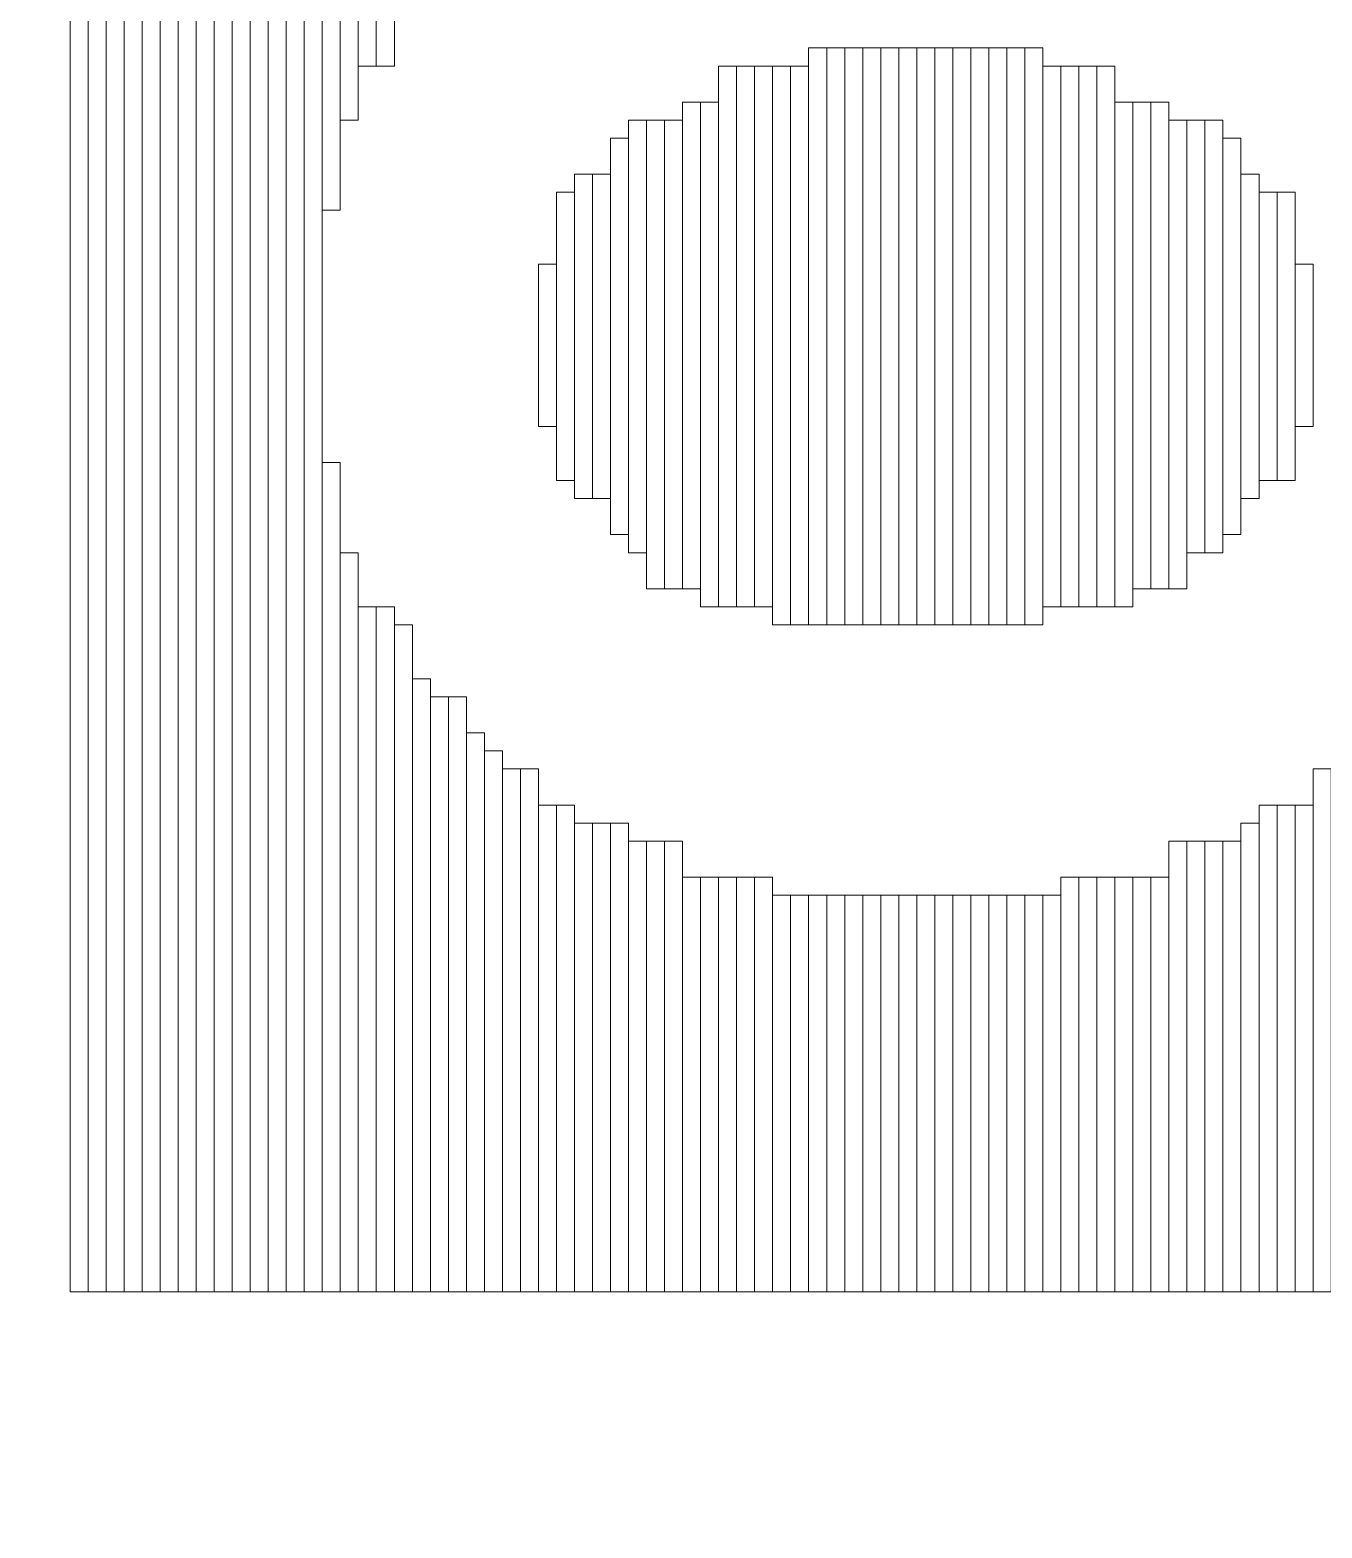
# Model space of a CAD drawing. Header units: millimetres. Extents: x -86 to 67, y -55 to 52.
# Drawn here: x -30.774 to -28.953, y 25.063 to 27.174 of the extents above; entities that cross this region are included whole.
import ezdxf

# ---------------------------------------------------------------- set-up
doc = ezdxf.new("R2010")
doc.units = ezdxf.units.MM
doc.header["$MEASUREMENT"] = 0
doc.layers.add('BG_OUTLINE', color=7, linetype='Continuous')
doc.layers.add('MA_PEN3', color=7, linetype='Continuous')

msp = doc.modelspace()

# ---------------------------------------------------------------- linework, layer by layer
at = {"layer": 'BG_OUTLINE', "color": 3, "lineweight": 9}
msp.add_open_spline([(-60.0926, 34.7331), (-60.0926, 34.7331), (63.7724, 34.7331), (63.7724, 34.7331), (63.7724, 34.7331), (64.585, 34.7336), (65.3646, 34.4113), (65.9396, 33.837), (65.9396, 33.837), (66.5146, 33.2627), (66.8379, 32.4797), (66.8384, 31.667), (66.8384, 31.667), (66.8384, 31.667), (66.8412, -52.28), (66.8412, -52.28), (66.8412, -52.28), (66.8412, -52.28), (66.8384, -52.1933), (66.8384, -52.1933), (66.8384, -52.1933), (66.8389, -53.006), (66.5166, -53.7856), (65.9424, -54.3606), (65.9424, -54.3606), (65.3681, -54.9356), (64.585, -55.2589), (63.7724, -55.2594), (63.7724, -55.2594), (63.7724, -55.2594), (-60.1869, -55.2594), (-60.1869, -55.2594), (-60.1869, -55.2594), (-60.1869, -55.2594), (-60.0853, -55.2518), (-60.0853, -55.2518), (-60.0853, -55.2518), (-60.8979, -55.2523), (-61.6775, -54.9299), (-62.2525, -54.3557), (-62.2525, -54.3557), (-62.8275, -53.7814), (-63.1508, -52.9984), (-63.1513, -52.1857), (-63.1513, -52.1857), (-63.1513, -52.1857), (-63.1587, 31.667), (-63.1587, 31.667), (-63.1587, 31.667), (-63.1592, 32.4797), (-62.8369, 33.2593), (-62.2626, 33.8343), (-62.2626, 33.8343), (-61.6883, 34.4093), (-60.9053, 34.7326), (-60.0926, 34.7331)], degree=3, knots=[0, 0, 0, 0, 0.071429, 0.071429, 0.071429, 0.071429, 0.142857, 0.142857, 0.142857, 0.142857, 0.214286, 0.214286, 0.214286, 0.214286, 0.285714, 0.285714, 0.285714, 0.285714, 0.357143, 0.357143, 0.357143, 0.357143, 0.428571, 0.428571, 0.428571, 0.428571, 0.5, 0.5, 0.5, 0.5, 0.571429, 0.571429, 0.571429, 0.571429, 0.642857, 0.642857, 0.642857, 0.642857, 0.714286, 0.714286, 0.714286, 0.714286, 0.785714, 0.785714, 0.785714, 0.785714, 0.857143, 0.857143, 0.857143, 0.857143, 0.928571, 0.928571, 0.928571, 0.928571, 1, 1, 1, 1], dxfattribs=at)
at = {"layer": 'MA_PEN3', "color": 5, "lineweight": 9}
for points in [[(-30.7178, 34.3874), (-30.7178, 34.3874), (-30.6924, 34.3874), (-30.6924, 34.3874), (-30.6924, 34.3874), (-30.6924, 34.3874), (-30.6924, 25.3958), (-30.6924, 25.3958), (-30.6924, 25.3958), (-30.6924, 25.3958), (-30.7178, 25.3958), (-30.7178, 25.3958), (-30.7178, 25.3958), (-30.7178, 25.3958), (-30.7178, 34.3874), (-30.7178, 34.3874)], [(-30.6924, 34.3874), (-30.6924, 34.3874), (-30.667, 34.3874), (-30.667, 34.3874), (-30.667, 34.3874), (-30.667, 34.3874), (-30.667, 25.3958), (-30.667, 25.3958), (-30.667, 25.3958), (-30.667, 25.3958), (-30.6924, 25.3958), (-30.6924, 25.3958), (-30.6924, 25.3958), (-30.6924, 25.3958), (-30.6924, 34.3874), (-30.6924, 34.3874)], [(-30.667, 34.3874), (-30.667, 34.3874), (-30.6416, 34.3874), (-30.6416, 34.3874), (-30.6416, 34.3874), (-30.6416, 34.3874), (-30.6416, 25.3958), (-30.6416, 25.3958), (-30.6416, 25.3958), (-30.6416, 25.3958), (-30.667, 25.3958), (-30.667, 25.3958), (-30.667, 25.3958), (-30.667, 25.3958), (-30.667, 34.3874), (-30.667, 34.3874)], [(-30.6416, 34.3874), (-30.6416, 34.3874), (-30.6162, 34.3874), (-30.6162, 34.3874), (-30.6162, 34.3874), (-30.6162, 34.3874), (-30.6162, 25.3958), (-30.6162, 25.3958), (-30.6162, 25.3958), (-30.6162, 25.3958), (-30.6416, 25.3958), (-30.6416, 25.3958), (-30.6416, 25.3958), (-30.6416, 25.3958), (-30.6416, 34.3874), (-30.6416, 34.3874)], [(-30.6162, 34.3874), (-30.6162, 34.3874), (-30.5908, 34.3874), (-30.5908, 34.3874), (-30.5908, 34.3874), (-30.5908, 34.3874), (-30.5908, 25.3958), (-30.5908, 25.3958), (-30.5908, 25.3958), (-30.5908, 25.3958), (-30.6162, 25.3958), (-30.6162, 25.3958), (-30.6162, 25.3958), (-30.6162, 25.3958), (-30.6162, 34.3874), (-30.6162, 34.3874)], [(-30.5908, 34.3874), (-30.5908, 34.3874), (-30.5654, 34.3874), (-30.5654, 34.3874), (-30.5654, 34.3874), (-30.5654, 34.3874), (-30.5654, 25.3958), (-30.5654, 25.3958), (-30.5654, 25.3958), (-30.5654, 25.3958), (-30.5908, 25.3958), (-30.5908, 25.3958), (-30.5908, 25.3958), (-30.5908, 25.3958), (-30.5908, 34.3874), (-30.5908, 34.3874)], [(-30.5654, 34.3874), (-30.5654, 34.3874), (-30.54, 34.3874), (-30.54, 34.3874), (-30.54, 34.3874), (-30.54, 34.3874), (-30.54, 25.3958), (-30.54, 25.3958), (-30.54, 25.3958), (-30.54, 25.3958), (-30.5654, 25.3958), (-30.5654, 25.3958), (-30.5654, 25.3958), (-30.5654, 25.3958), (-30.5654, 34.3874), (-30.5654, 34.3874)], [(-30.54, 34.3874), (-30.54, 34.3874), (-30.5146, 34.3874), (-30.5146, 34.3874), (-30.5146, 34.3874), (-30.5146, 34.3874), (-30.5146, 25.3958), (-30.5146, 25.3958), (-30.5146, 25.3958), (-30.5146, 25.3958), (-30.54, 25.3958), (-30.54, 25.3958), (-30.54, 25.3958), (-30.54, 25.3958), (-30.54, 34.3874), (-30.54, 34.3874)], [(-30.5146, 34.3874), (-30.5146, 34.3874), (-30.4892, 34.3874), (-30.4892, 34.3874), (-30.4892, 34.3874), (-30.4892, 34.3874), (-30.4892, 25.3958), (-30.4892, 25.3958), (-30.4892, 25.3958), (-30.4892, 25.3958), (-30.5146, 25.3958), (-30.5146, 25.3958), (-30.5146, 25.3958), (-30.5146, 25.3958), (-30.5146, 34.3874), (-30.5146, 34.3874)], [(-30.4892, 34.3874), (-30.4892, 34.3874), (-30.4638, 34.3874), (-30.4638, 34.3874), (-30.4638, 34.3874), (-30.4638, 34.3874), (-30.4638, 25.3958), (-30.4638, 25.3958), (-30.4638, 25.3958), (-30.4638, 25.3958), (-30.4892, 25.3958), (-30.4892, 25.3958), (-30.4892, 25.3958), (-30.4892, 25.3958), (-30.4892, 34.3874), (-30.4892, 34.3874)], [(-30.4638, 34.3874), (-30.4638, 34.3874), (-30.4384, 34.3874), (-30.4384, 34.3874), (-30.4384, 34.3874), (-30.4384, 34.3874), (-30.4384, 25.3958), (-30.4384, 25.3958), (-30.4384, 25.3958), (-30.4384, 25.3958), (-30.4638, 25.3958), (-30.4638, 25.3958), (-30.4638, 25.3958), (-30.4638, 25.3958), (-30.4638, 34.3874), (-30.4638, 34.3874)], [(-30.4384, 34.3874), (-30.4384, 34.3874), (-30.413, 34.3874), (-30.413, 34.3874), (-30.413, 34.3874), (-30.413, 34.3874), (-30.413, 25.3958), (-30.413, 25.3958), (-30.413, 25.3958), (-30.413, 25.3958), (-30.4384, 25.3958), (-30.4384, 25.3958), (-30.4384, 25.3958), (-30.4384, 25.3958), (-30.4384, 34.3874), (-30.4384, 34.3874)], [(-30.413, 34.3874), (-30.413, 34.3874), (-30.3876, 34.3874), (-30.3876, 34.3874), (-30.3876, 34.3874), (-30.3876, 34.3874), (-30.3876, 25.3958), (-30.3876, 25.3958), (-30.3876, 25.3958), (-30.3876, 25.3958), (-30.413, 25.3958), (-30.413, 25.3958), (-30.413, 25.3958), (-30.413, 25.3958), (-30.413, 34.3874), (-30.413, 34.3874)], [(-30.3876, 34.3874), (-30.3876, 34.3874), (-30.3622, 34.3874), (-30.3622, 34.3874), (-30.3622, 34.3874), (-30.3622, 34.3874), (-30.3622, 25.3958), (-30.3622, 25.3958), (-30.3622, 25.3958), (-30.3622, 25.3958), (-30.3876, 25.3958), (-30.3876, 25.3958), (-30.3876, 25.3958), (-30.3876, 25.3958), (-30.3876, 34.3874), (-30.3876, 34.3874)], [(-30.3622, 31.822), (-30.3622, 31.822), (-30.3368, 31.822), (-30.3368, 31.822), (-30.3368, 31.822), (-30.3368, 31.822), (-30.3368, 26.9198), (-30.3368, 26.9198), (-30.3368, 26.9198), (-30.3368, 26.9198), (-30.3622, 26.9198), (-30.3622, 26.9198), (-30.3622, 26.9198), (-30.3622, 26.9198), (-30.3622, 31.822), (-30.3622, 31.822)], [(-30.3368, 27.6564), (-30.3368, 27.6564), (-30.3114, 27.6564), (-30.3114, 27.6564), (-30.3114, 27.6564), (-30.3114, 27.6564), (-30.3114, 27.0468), (-30.3114, 27.0468), (-30.3114, 27.0468), (-30.3114, 27.0468), (-30.3368, 27.0468), (-30.3368, 27.0468), (-30.3368, 27.0468), (-30.3368, 27.0468), (-30.3368, 27.6564), (-30.3368, 27.6564)], [(-30.3114, 27.6564), (-30.3114, 27.6564), (-30.286, 27.6564), (-30.286, 27.6564), (-30.286, 27.6564), (-30.286, 27.6564), (-30.286, 27.123), (-30.286, 27.123), (-30.286, 27.123), (-30.286, 27.123), (-30.3114, 27.123), (-30.3114, 27.123), (-30.3114, 27.123), (-30.3114, 27.123), (-30.3114, 27.6564), (-30.3114, 27.6564)], [(-30.286, 27.6564), (-30.286, 27.6564), (-30.2606, 27.6564), (-30.2606, 27.6564), (-30.2606, 27.6564), (-30.2606, 27.6564), (-30.2606, 27.123), (-30.2606, 27.123), (-30.2606, 27.123), (-30.2606, 27.123), (-30.286, 27.123), (-30.286, 27.123), (-30.286, 27.123), (-30.286, 27.123), (-30.286, 27.6564), (-30.286, 27.6564)], [(-29.6764, 27.1484), (-29.6764, 27.1484), (-29.651, 27.1484), (-29.651, 27.1484), (-29.651, 27.1484), (-29.651, 27.1484), (-29.651, 26.3356), (-29.651, 26.3356), (-29.651, 26.3356), (-29.651, 26.3356), (-29.6764, 26.3356), (-29.6764, 26.3356), (-29.6764, 26.3356), (-29.6764, 26.3356), (-29.6764, 27.1484), (-29.6764, 27.1484)], [(-29.651, 27.1484), (-29.651, 27.1484), (-29.6256, 27.1484), (-29.6256, 27.1484), (-29.6256, 27.1484), (-29.6256, 27.1484), (-29.6256, 26.3356), (-29.6256, 26.3356), (-29.6256, 26.3356), (-29.6256, 26.3356), (-29.651, 26.3356), (-29.651, 26.3356), (-29.651, 26.3356), (-29.651, 26.3356), (-29.651, 27.1484), (-29.651, 27.1484)], [(-29.6256, 27.1484), (-29.6256, 27.1484), (-29.6002, 27.1484), (-29.6002, 27.1484), (-29.6002, 27.1484), (-29.6002, 27.1484), (-29.6002, 26.3356), (-29.6002, 26.3356), (-29.6002, 26.3356), (-29.6002, 26.3356), (-29.6256, 26.3356), (-29.6256, 26.3356), (-29.6256, 26.3356), (-29.6256, 26.3356), (-29.6256, 27.1484), (-29.6256, 27.1484)], [(-29.6002, 27.1484), (-29.6002, 27.1484), (-29.5748, 27.1484), (-29.5748, 27.1484), (-29.5748, 27.1484), (-29.5748, 27.1484), (-29.5748, 26.3356), (-29.5748, 26.3356), (-29.5748, 26.3356), (-29.5748, 26.3356), (-29.6002, 26.3356), (-29.6002, 26.3356), (-29.6002, 26.3356), (-29.6002, 26.3356), (-29.6002, 27.1484), (-29.6002, 27.1484)], [(-29.5748, 27.1484), (-29.5748, 27.1484), (-29.5494, 27.1484), (-29.5494, 27.1484), (-29.5494, 27.1484), (-29.5494, 27.1484), (-29.5494, 26.3356), (-29.5494, 26.3356), (-29.5494, 26.3356), (-29.5494, 26.3356), (-29.5748, 26.3356), (-29.5748, 26.3356), (-29.5748, 26.3356), (-29.5748, 26.3356), (-29.5748, 27.1484), (-29.5748, 27.1484)], [(-29.5494, 27.1484), (-29.5494, 27.1484), (-29.524, 27.1484), (-29.524, 27.1484), (-29.524, 27.1484), (-29.524, 27.1484), (-29.524, 26.3356), (-29.524, 26.3356), (-29.524, 26.3356), (-29.524, 26.3356), (-29.5494, 26.3356), (-29.5494, 26.3356), (-29.5494, 26.3356), (-29.5494, 26.3356), (-29.5494, 27.1484), (-29.5494, 27.1484)], [(-29.524, 27.1484), (-29.524, 27.1484), (-29.4986, 27.1484), (-29.4986, 27.1484), (-29.4986, 27.1484), (-29.4986, 27.1484), (-29.4986, 26.3356), (-29.4986, 26.3356), (-29.4986, 26.3356), (-29.4986, 26.3356), (-29.524, 26.3356), (-29.524, 26.3356), (-29.524, 26.3356), (-29.524, 26.3356), (-29.524, 27.1484), (-29.524, 27.1484)], [(-29.4986, 27.1484), (-29.4986, 27.1484), (-29.4732, 27.1484), (-29.4732, 27.1484), (-29.4732, 27.1484), (-29.4732, 27.1484), (-29.4732, 26.3356), (-29.4732, 26.3356), (-29.4732, 26.3356), (-29.4732, 26.3356), (-29.4986, 26.3356), (-29.4986, 26.3356), (-29.4986, 26.3356), (-29.4986, 26.3356), (-29.4986, 27.1484), (-29.4986, 27.1484)], [(-29.4732, 27.1484), (-29.4732, 27.1484), (-29.4478, 27.1484), (-29.4478, 27.1484), (-29.4478, 27.1484), (-29.4478, 27.1484), (-29.4478, 26.3356), (-29.4478, 26.3356), (-29.4478, 26.3356), (-29.4478, 26.3356), (-29.4732, 26.3356), (-29.4732, 26.3356), (-29.4732, 26.3356), (-29.4732, 26.3356), (-29.4732, 27.1484), (-29.4732, 27.1484)], [(-29.4478, 27.1484), (-29.4478, 27.1484), (-29.4224, 27.1484), (-29.4224, 27.1484), (-29.4224, 27.1484), (-29.4224, 27.1484), (-29.4224, 26.3356), (-29.4224, 26.3356), (-29.4224, 26.3356), (-29.4224, 26.3356), (-29.4478, 26.3356), (-29.4478, 26.3356), (-29.4478, 26.3356), (-29.4478, 26.3356), (-29.4478, 27.1484), (-29.4478, 27.1484)], [(-29.4224, 27.1484), (-29.4224, 27.1484), (-29.397, 27.1484), (-29.397, 27.1484), (-29.397, 27.1484), (-29.397, 27.1484), (-29.397, 26.3356), (-29.397, 26.3356), (-29.397, 26.3356), (-29.397, 26.3356), (-29.4224, 26.3356), (-29.4224, 26.3356), (-29.4224, 26.3356), (-29.4224, 26.3356), (-29.4224, 27.1484), (-29.4224, 27.1484)], [(-29.397, 27.1484), (-29.397, 27.1484), (-29.3716, 27.1484), (-29.3716, 27.1484), (-29.3716, 27.1484), (-29.3716, 27.1484), (-29.3716, 26.3356), (-29.3716, 26.3356), (-29.3716, 26.3356), (-29.3716, 26.3356), (-29.397, 26.3356), (-29.397, 26.3356), (-29.397, 26.3356), (-29.397, 26.3356), (-29.397, 27.1484), (-29.397, 27.1484)], [(-29.3716, 27.1484), (-29.3716, 27.1484), (-29.3462, 27.1484), (-29.3462, 27.1484), (-29.3462, 27.1484), (-29.3462, 27.1484), (-29.3462, 26.3356), (-29.3462, 26.3356), (-29.3462, 26.3356), (-29.3462, 26.3356), (-29.3716, 26.3356), (-29.3716, 26.3356), (-29.3716, 26.3356), (-29.3716, 26.3356), (-29.3716, 27.1484), (-29.3716, 27.1484)], [(-29.8034, 27.123), (-29.8034, 27.123), (-29.778, 27.123), (-29.778, 27.123), (-29.778, 27.123), (-29.778, 27.123), (-29.778, 26.361), (-29.778, 26.361), (-29.778, 26.361), (-29.778, 26.361), (-29.8034, 26.361), (-29.8034, 26.361), (-29.8034, 26.361), (-29.8034, 26.361), (-29.8034, 27.123), (-29.8034, 27.123)], [(-29.778, 27.123), (-29.778, 27.123), (-29.7526, 27.123), (-29.7526, 27.123), (-29.7526, 27.123), (-29.7526, 27.123), (-29.7526, 26.361), (-29.7526, 26.361), (-29.7526, 26.361), (-29.7526, 26.361), (-29.778, 26.361), (-29.778, 26.361), (-29.778, 26.361), (-29.778, 26.361), (-29.778, 27.123), (-29.778, 27.123)], [(-29.7526, 27.123), (-29.7526, 27.123), (-29.7272, 27.123), (-29.7272, 27.123), (-29.7272, 27.123), (-29.7272, 27.123), (-29.7272, 26.361), (-29.7272, 26.361), (-29.7272, 26.361), (-29.7272, 26.361), (-29.7526, 26.361), (-29.7526, 26.361), (-29.7526, 26.361), (-29.7526, 26.361), (-29.7526, 27.123), (-29.7526, 27.123)], [(-29.7272, 27.123), (-29.7272, 27.123), (-29.7018, 27.123), (-29.7018, 27.123), (-29.7018, 27.123), (-29.7018, 27.123), (-29.7018, 26.3356), (-29.7018, 26.3356), (-29.7018, 26.3356), (-29.7018, 26.3356), (-29.7272, 26.3356), (-29.7272, 26.3356), (-29.7272, 26.3356), (-29.7272, 26.3356), (-29.7272, 27.123), (-29.7272, 27.123)], [(-29.7018, 27.123), (-29.7018, 27.123), (-29.6764, 27.123), (-29.6764, 27.123), (-29.6764, 27.123), (-29.6764, 27.123), (-29.6764, 26.3356), (-29.6764, 26.3356), (-29.6764, 26.3356), (-29.6764, 26.3356), (-29.7018, 26.3356), (-29.7018, 26.3356), (-29.7018, 26.3356), (-29.7018, 26.3356), (-29.7018, 27.123), (-29.7018, 27.123)], [(-29.3462, 27.123), (-29.3462, 27.123), (-29.3208, 27.123), (-29.3208, 27.123), (-29.3208, 27.123), (-29.3208, 27.123), (-29.3208, 26.361), (-29.3208, 26.361), (-29.3208, 26.361), (-29.3208, 26.361), (-29.3462, 26.361), (-29.3462, 26.361), (-29.3462, 26.361), (-29.3462, 26.361), (-29.3462, 27.123), (-29.3462, 27.123)], [(-29.3208, 27.123), (-29.3208, 27.123), (-29.2954, 27.123), (-29.2954, 27.123), (-29.2954, 27.123), (-29.2954, 27.123), (-29.2954, 26.361), (-29.2954, 26.361), (-29.2954, 26.361), (-29.2954, 26.361), (-29.3208, 26.361), (-29.3208, 26.361), (-29.3208, 26.361), (-29.3208, 26.361), (-29.3208, 27.123), (-29.3208, 27.123)], [(-29.2954, 27.123), (-29.2954, 27.123), (-29.27, 27.123), (-29.27, 27.123), (-29.27, 27.123), (-29.27, 27.123), (-29.27, 26.361), (-29.27, 26.361), (-29.27, 26.361), (-29.27, 26.361), (-29.2954, 26.361), (-29.2954, 26.361), (-29.2954, 26.361), (-29.2954, 26.361), (-29.2954, 27.123), (-29.2954, 27.123)], [(-29.27, 27.123), (-29.27, 27.123), (-29.2446, 27.123), (-29.2446, 27.123), (-29.2446, 27.123), (-29.2446, 27.123), (-29.2446, 26.361), (-29.2446, 26.361), (-29.2446, 26.361), (-29.2446, 26.361), (-29.27, 26.361), (-29.27, 26.361), (-29.27, 26.361), (-29.27, 26.361), (-29.27, 27.123), (-29.27, 27.123)], [(-29.8542, 27.0722), (-29.8542, 27.0722), (-29.8288, 27.0722), (-29.8288, 27.0722), (-29.8288, 27.0722), (-29.8288, 27.0722), (-29.8288, 26.3864), (-29.8288, 26.3864), (-29.8288, 26.3864), (-29.8288, 26.3864), (-29.8542, 26.3864), (-29.8542, 26.3864), (-29.8542, 26.3864), (-29.8542, 26.3864), (-29.8542, 27.0722), (-29.8542, 27.0722)], [(-29.8288, 27.0722), (-29.8288, 27.0722), (-29.8034, 27.0722), (-29.8034, 27.0722), (-29.8034, 27.0722), (-29.8034, 27.0722), (-29.8034, 26.361), (-29.8034, 26.361), (-29.8034, 26.361), (-29.8034, 26.361), (-29.8288, 26.361), (-29.8288, 26.361), (-29.8288, 26.361), (-29.8288, 26.361), (-29.8288, 27.0722), (-29.8288, 27.0722)], [(-29.2446, 27.0722), (-29.2446, 27.0722), (-29.2192, 27.0722), (-29.2192, 27.0722), (-29.2192, 27.0722), (-29.2192, 27.0722), (-29.2192, 26.361), (-29.2192, 26.361), (-29.2192, 26.361), (-29.2192, 26.361), (-29.2446, 26.361), (-29.2446, 26.361), (-29.2446, 26.361), (-29.2446, 26.361), (-29.2446, 27.0722), (-29.2446, 27.0722)], [(-29.2192, 27.0722), (-29.2192, 27.0722), (-29.1938, 27.0722), (-29.1938, 27.0722), (-29.1938, 27.0722), (-29.1938, 27.0722), (-29.1938, 26.3864), (-29.1938, 26.3864), (-29.1938, 26.3864), (-29.1938, 26.3864), (-29.2192, 26.3864), (-29.2192, 26.3864), (-29.2192, 26.3864), (-29.2192, 26.3864), (-29.2192, 27.0722), (-29.2192, 27.0722)], [(-29.1938, 27.0722), (-29.1938, 27.0722), (-29.1684, 27.0722), (-29.1684, 27.0722), (-29.1684, 27.0722), (-29.1684, 27.0722), (-29.1684, 26.3864), (-29.1684, 26.3864), (-29.1684, 26.3864), (-29.1684, 26.3864), (-29.1938, 26.3864), (-29.1938, 26.3864), (-29.1938, 26.3864), (-29.1938, 26.3864), (-29.1938, 27.0722), (-29.1938, 27.0722)], [(-29.9304, 27.0468), (-29.9304, 27.0468), (-29.905, 27.0468), (-29.905, 27.0468), (-29.905, 27.0468), (-29.905, 27.0468), (-29.905, 26.4372), (-29.905, 26.4372), (-29.905, 26.4372), (-29.905, 26.4372), (-29.9304, 26.4372), (-29.9304, 26.4372), (-29.9304, 26.4372), (-29.9304, 26.4372), (-29.9304, 27.0468), (-29.9304, 27.0468)], [(-29.905, 27.0468), (-29.905, 27.0468), (-29.8796, 27.0468), (-29.8796, 27.0468), (-29.8796, 27.0468), (-29.8796, 27.0468), (-29.8796, 26.3864), (-29.8796, 26.3864), (-29.8796, 26.3864), (-29.8796, 26.3864), (-29.905, 26.3864), (-29.905, 26.3864), (-29.905, 26.3864), (-29.905, 26.3864), (-29.905, 27.0468), (-29.905, 27.0468)], [(-29.8796, 27.0468), (-29.8796, 27.0468), (-29.8542, 27.0468), (-29.8542, 27.0468), (-29.8542, 27.0468), (-29.8542, 27.0468), (-29.8542, 26.3864), (-29.8542, 26.3864), (-29.8542, 26.3864), (-29.8542, 26.3864), (-29.8796, 26.3864), (-29.8796, 26.3864), (-29.8796, 26.3864), (-29.8796, 26.3864), (-29.8796, 27.0468), (-29.8796, 27.0468)], [(-29.1684, 27.0468), (-29.1684, 27.0468), (-29.143, 27.0468), (-29.143, 27.0468), (-29.143, 27.0468), (-29.143, 27.0468), (-29.143, 26.3864), (-29.143, 26.3864), (-29.143, 26.3864), (-29.143, 26.3864), (-29.1684, 26.3864), (-29.1684, 26.3864), (-29.1684, 26.3864), (-29.1684, 26.3864), (-29.1684, 27.0468), (-29.1684, 27.0468)], [(-29.143, 27.0468), (-29.143, 27.0468), (-29.1176, 27.0468), (-29.1176, 27.0468), (-29.1176, 27.0468), (-29.1176, 27.0468), (-29.1176, 26.4372), (-29.1176, 26.4372), (-29.1176, 26.4372), (-29.1176, 26.4372), (-29.143, 26.4372), (-29.143, 26.4372), (-29.143, 26.4372), (-29.143, 26.4372), (-29.143, 27.0468), (-29.143, 27.0468)], [(-29.1176, 27.0468), (-29.1176, 27.0468), (-29.0922, 27.0468), (-29.0922, 27.0468), (-29.0922, 27.0468), (-29.0922, 27.0468), (-29.0922, 26.4372), (-29.0922, 26.4372), (-29.0922, 26.4372), (-29.0922, 26.4372), (-29.1176, 26.4372), (-29.1176, 26.4372), (-29.1176, 26.4372), (-29.1176, 26.4372), (-29.1176, 27.0468), (-29.1176, 27.0468)], [(-29.9558, 27.0214), (-29.9558, 27.0214), (-29.9304, 27.0214), (-29.9304, 27.0214), (-29.9304, 27.0214), (-29.9304, 27.0214), (-29.9304, 26.4626), (-29.9304, 26.4626), (-29.9304, 26.4626), (-29.9304, 26.4626), (-29.9558, 26.4626), (-29.9558, 26.4626), (-29.9558, 26.4626), (-29.9558, 26.4626), (-29.9558, 27.0214), (-29.9558, 27.0214)], [(-29.0922, 27.0214), (-29.0922, 27.0214), (-29.0668, 27.0214), (-29.0668, 27.0214), (-29.0668, 27.0214), (-29.0668, 27.0214), (-29.0668, 26.4626), (-29.0668, 26.4626), (-29.0668, 26.4626), (-29.0668, 26.4626), (-29.0922, 26.4626), (-29.0922, 26.4626), (-29.0922, 26.4626), (-29.0922, 26.4626), (-29.0922, 27.0214), (-29.0922, 27.0214)], [(-30.0066, 26.9706), (-30.0066, 26.9706), (-29.9812, 26.9706), (-29.9812, 26.9706), (-29.9812, 26.9706), (-29.9812, 26.9706), (-29.9812, 26.5134), (-29.9812, 26.5134), (-29.9812, 26.5134), (-29.9812, 26.5134), (-30.0066, 26.5134), (-30.0066, 26.5134), (-30.0066, 26.5134), (-30.0066, 26.5134), (-30.0066, 26.9706), (-30.0066, 26.9706)], [(-29.9812, 26.9706), (-29.9812, 26.9706), (-29.9558, 26.9706), (-29.9558, 26.9706), (-29.9558, 26.9706), (-29.9558, 26.9706), (-29.9558, 26.5134), (-29.9558, 26.5134), (-29.9558, 26.5134), (-29.9558, 26.5134), (-29.9812, 26.5134), (-29.9812, 26.5134), (-29.9812, 26.5134), (-29.9812, 26.5134), (-29.9812, 26.9706), (-29.9812, 26.9706)], [(-29.0668, 26.9706), (-29.0668, 26.9706), (-29.0414, 26.9706), (-29.0414, 26.9706), (-29.0414, 26.9706), (-29.0414, 26.9706), (-29.0414, 26.5134), (-29.0414, 26.5134), (-29.0414, 26.5134), (-29.0414, 26.5134), (-29.0668, 26.5134), (-29.0668, 26.5134), (-29.0668, 26.5134), (-29.0668, 26.5134), (-29.0668, 26.9706), (-29.0668, 26.9706)], [(-30.032, 26.9452), (-30.032, 26.9452), (-30.0066, 26.9452), (-30.0066, 26.9452), (-30.0066, 26.9452), (-30.0066, 26.9452), (-30.0066, 26.5388), (-30.0066, 26.5388), (-30.0066, 26.5388), (-30.0066, 26.5388), (-30.032, 26.5388), (-30.032, 26.5388), (-30.032, 26.5388), (-30.032, 26.5388), (-30.032, 26.9452), (-30.032, 26.9452)], [(-29.0414, 26.9452), (-29.0414, 26.9452), (-29.016, 26.9452), (-29.016, 26.9452), (-29.016, 26.9452), (-29.016, 26.9452), (-29.016, 26.5388), (-29.016, 26.5388), (-29.016, 26.5388), (-29.016, 26.5388), (-29.0414, 26.5388), (-29.0414, 26.5388), (-29.0414, 26.5388), (-29.0414, 26.5388), (-29.0414, 26.9452), (-29.0414, 26.9452)], [(-29.016, 26.9452), (-29.016, 26.9452), (-28.9906, 26.9452), (-28.9906, 26.9452), (-28.9906, 26.9452), (-28.9906, 26.9452), (-28.9906, 26.5388), (-28.9906, 26.5388), (-28.9906, 26.5388), (-28.9906, 26.5388), (-29.016, 26.5388), (-29.016, 26.5388), (-29.016, 26.5388), (-29.016, 26.5388), (-29.016, 26.9452), (-29.016, 26.9452)], [(-30.0574, 26.8436), (-30.0574, 26.8436), (-30.032, 26.8436), (-30.032, 26.8436), (-30.032, 26.8436), (-30.032, 26.8436), (-30.032, 26.615), (-30.032, 26.615), (-30.032, 26.615), (-30.032, 26.615), (-30.0574, 26.615), (-30.0574, 26.615), (-30.0574, 26.615), (-30.0574, 26.615), (-30.0574, 26.8436), (-30.0574, 26.8436)], [(-28.9906, 26.8436), (-28.9906, 26.8436), (-28.9652, 26.8436), (-28.9652, 26.8436), (-28.9652, 26.8436), (-28.9652, 26.8436), (-28.9652, 26.615), (-28.9652, 26.615), (-28.9652, 26.615), (-28.9652, 26.615), (-28.9906, 26.615), (-28.9906, 26.615), (-28.9906, 26.615), (-28.9906, 26.615), (-28.9906, 26.8436), (-28.9906, 26.8436)], [(-30.3622, 26.5642), (-30.3622, 26.5642), (-30.3368, 26.5642), (-30.3368, 26.5642), (-30.3368, 26.5642), (-30.3368, 26.5642), (-30.3368, 25.3958), (-30.3368, 25.3958), (-30.3368, 25.3958), (-30.3368, 25.3958), (-30.3622, 25.3958), (-30.3622, 25.3958), (-30.3622, 25.3958), (-30.3622, 25.3958), (-30.3622, 26.5642), (-30.3622, 26.5642)], [(-30.3368, 26.4372), (-30.3368, 26.4372), (-30.3114, 26.4372), (-30.3114, 26.4372), (-30.3114, 26.4372), (-30.3114, 26.4372), (-30.3114, 25.3958), (-30.3114, 25.3958), (-30.3114, 25.3958), (-30.3114, 25.3958), (-30.3368, 25.3958), (-30.3368, 25.3958), (-30.3368, 25.3958), (-30.3368, 25.3958), (-30.3368, 26.4372), (-30.3368, 26.4372)], [(-30.3114, 26.361), (-30.3114, 26.361), (-30.286, 26.361), (-30.286, 26.361), (-30.286, 26.361), (-30.286, 26.361), (-30.286, 25.3958), (-30.286, 25.3958), (-30.286, 25.3958), (-30.286, 25.3958), (-30.3114, 25.3958), (-30.3114, 25.3958), (-30.3114, 25.3958), (-30.3114, 25.3958), (-30.3114, 26.361), (-30.3114, 26.361)], [(-30.286, 26.361), (-30.286, 26.361), (-30.2606, 26.361), (-30.2606, 26.361), (-30.2606, 26.361), (-30.2606, 26.361), (-30.2606, 25.3958), (-30.2606, 25.3958), (-30.2606, 25.3958), (-30.2606, 25.3958), (-30.286, 25.3958), (-30.286, 25.3958), (-30.286, 25.3958), (-30.286, 25.3958), (-30.286, 26.361), (-30.286, 26.361)], [(-30.2606, 26.3356), (-30.2606, 26.3356), (-30.2352, 26.3356), (-30.2352, 26.3356), (-30.2352, 26.3356), (-30.2352, 26.3356), (-30.2352, 25.3958), (-30.2352, 25.3958), (-30.2352, 25.3958), (-30.2352, 25.3958), (-30.2606, 25.3958), (-30.2606, 25.3958), (-30.2606, 25.3958), (-30.2606, 25.3958), (-30.2606, 26.3356), (-30.2606, 26.3356)], [(-30.2352, 26.2594), (-30.2352, 26.2594), (-30.2098, 26.2594), (-30.2098, 26.2594), (-30.2098, 26.2594), (-30.2098, 26.2594), (-30.2098, 25.3958), (-30.2098, 25.3958), (-30.2098, 25.3958), (-30.2098, 25.3958), (-30.2352, 25.3958), (-30.2352, 25.3958), (-30.2352, 25.3958), (-30.2352, 25.3958), (-30.2352, 26.2594), (-30.2352, 26.2594)], [(-30.2098, 26.234), (-30.2098, 26.234), (-30.1844, 26.234), (-30.1844, 26.234), (-30.1844, 26.234), (-30.1844, 26.234), (-30.1844, 25.3958), (-30.1844, 25.3958), (-30.1844, 25.3958), (-30.1844, 25.3958), (-30.2098, 25.3958), (-30.2098, 25.3958), (-30.2098, 25.3958), (-30.2098, 25.3958), (-30.2098, 26.234), (-30.2098, 26.234)], [(-30.1844, 26.234), (-30.1844, 26.234), (-30.159, 26.234), (-30.159, 26.234), (-30.159, 26.234), (-30.159, 26.234), (-30.159, 25.3958), (-30.159, 25.3958), (-30.159, 25.3958), (-30.159, 25.3958), (-30.1844, 25.3958), (-30.1844, 25.3958), (-30.1844, 25.3958), (-30.1844, 25.3958), (-30.1844, 26.234), (-30.1844, 26.234)], [(-30.159, 26.1832), (-30.159, 26.1832), (-30.1336, 26.1832), (-30.1336, 26.1832), (-30.1336, 26.1832), (-30.1336, 26.1832), (-30.1336, 25.3958), (-30.1336, 25.3958), (-30.1336, 25.3958), (-30.1336, 25.3958), (-30.159, 25.3958), (-30.159, 25.3958), (-30.159, 25.3958), (-30.159, 25.3958), (-30.159, 26.1832), (-30.159, 26.1832)], [(-30.1336, 26.1578), (-30.1336, 26.1578), (-30.1082, 26.1578), (-30.1082, 26.1578), (-30.1082, 26.1578), (-30.1082, 26.1578), (-30.1082, 25.3958), (-30.1082, 25.3958), (-30.1082, 25.3958), (-30.1082, 25.3958), (-30.1336, 25.3958), (-30.1336, 25.3958), (-30.1336, 25.3958), (-30.1336, 25.3958), (-30.1336, 26.1578), (-30.1336, 26.1578)], [(-30.1082, 26.1324), (-30.1082, 26.1324), (-30.0828, 26.1324), (-30.0828, 26.1324), (-30.0828, 26.1324), (-30.0828, 26.1324), (-30.0828, 25.3958), (-30.0828, 25.3958), (-30.0828, 25.3958), (-30.0828, 25.3958), (-30.1082, 25.3958), (-30.1082, 25.3958), (-30.1082, 25.3958), (-30.1082, 25.3958), (-30.1082, 26.1324), (-30.1082, 26.1324)], [(-30.0828, 26.1324), (-30.0828, 26.1324), (-30.0574, 26.1324), (-30.0574, 26.1324), (-30.0574, 26.1324), (-30.0574, 26.1324), (-30.0574, 25.3958), (-30.0574, 25.3958), (-30.0574, 25.3958), (-30.0574, 25.3958), (-30.0828, 25.3958), (-30.0828, 25.3958), (-30.0828, 25.3958), (-30.0828, 25.3958), (-30.0828, 26.1324), (-30.0828, 26.1324)], [(-28.9652, 26.1324), (-28.9652, 26.1324), (-28.9398, 26.1324), (-28.9398, 26.1324), (-28.9398, 26.1324), (-28.9398, 26.1324), (-28.9398, 25.3958), (-28.9398, 25.3958), (-28.9398, 25.3958), (-28.9398, 25.3958), (-28.9652, 25.3958), (-28.9652, 25.3958), (-28.9652, 25.3958), (-28.9652, 25.3958), (-28.9652, 26.1324), (-28.9652, 26.1324)], [(-30.0574, 26.0816), (-30.0574, 26.0816), (-30.032, 26.0816), (-30.032, 26.0816), (-30.032, 26.0816), (-30.032, 26.0816), (-30.032, 25.3958), (-30.032, 25.3958), (-30.032, 25.3958), (-30.032, 25.3958), (-30.0574, 25.3958), (-30.0574, 25.3958), (-30.0574, 25.3958), (-30.0574, 25.3958), (-30.0574, 26.0816), (-30.0574, 26.0816)], [(-30.032, 26.0816), (-30.032, 26.0816), (-30.0066, 26.0816), (-30.0066, 26.0816), (-30.0066, 26.0816), (-30.0066, 26.0816), (-30.0066, 25.3958), (-30.0066, 25.3958), (-30.0066, 25.3958), (-30.0066, 25.3958), (-30.032, 25.3958), (-30.032, 25.3958), (-30.032, 25.3958), (-30.032, 25.3958), (-30.032, 26.0816), (-30.032, 26.0816)], [(-29.0414, 26.0816), (-29.0414, 26.0816), (-29.016, 26.0816), (-29.016, 26.0816), (-29.016, 26.0816), (-29.016, 26.0816), (-29.016, 25.3958), (-29.016, 25.3958), (-29.016, 25.3958), (-29.016, 25.3958), (-29.0414, 25.3958), (-29.0414, 25.3958), (-29.0414, 25.3958), (-29.0414, 25.3958), (-29.0414, 26.0816), (-29.0414, 26.0816)], [(-29.016, 26.0816), (-29.016, 26.0816), (-28.9906, 26.0816), (-28.9906, 26.0816), (-28.9906, 26.0816), (-28.9906, 26.0816), (-28.9906, 25.3958), (-28.9906, 25.3958), (-28.9906, 25.3958), (-28.9906, 25.3958), (-29.016, 25.3958), (-29.016, 25.3958), (-29.016, 25.3958), (-29.016, 25.3958), (-29.016, 26.0816), (-29.016, 26.0816)], [(-28.9906, 26.0816), (-28.9906, 26.0816), (-28.9652, 26.0816), (-28.9652, 26.0816), (-28.9652, 26.0816), (-28.9652, 26.0816), (-28.9652, 25.3958), (-28.9652, 25.3958), (-28.9652, 25.3958), (-28.9652, 25.3958), (-28.9906, 25.3958), (-28.9906, 25.3958), (-28.9906, 25.3958), (-28.9906, 25.3958), (-28.9906, 26.0816), (-28.9906, 26.0816)], [(-30.0066, 26.0562), (-30.0066, 26.0562), (-29.9812, 26.0562), (-29.9812, 26.0562), (-29.9812, 26.0562), (-29.9812, 26.0562), (-29.9812, 25.3958), (-29.9812, 25.3958), (-29.9812, 25.3958), (-29.9812, 25.3958), (-30.0066, 25.3958), (-30.0066, 25.3958), (-30.0066, 25.3958), (-30.0066, 25.3958), (-30.0066, 26.0562), (-30.0066, 26.0562)], [(-29.9812, 26.0562), (-29.9812, 26.0562), (-29.9558, 26.0562), (-29.9558, 26.0562), (-29.9558, 26.0562), (-29.9558, 26.0562), (-29.9558, 25.3958), (-29.9558, 25.3958), (-29.9558, 25.3958), (-29.9558, 25.3958), (-29.9812, 25.3958), (-29.9812, 25.3958), (-29.9812, 25.3958), (-29.9812, 25.3958), (-29.9812, 26.0562), (-29.9812, 26.0562)], [(-29.9558, 26.0562), (-29.9558, 26.0562), (-29.9304, 26.0562), (-29.9304, 26.0562), (-29.9304, 26.0562), (-29.9304, 26.0562), (-29.9304, 25.3958), (-29.9304, 25.3958), (-29.9304, 25.3958), (-29.9304, 25.3958), (-29.9558, 25.3958), (-29.9558, 25.3958), (-29.9558, 25.3958), (-29.9558, 25.3958), (-29.9558, 26.0562), (-29.9558, 26.0562)], [(-29.0668, 26.0562), (-29.0668, 26.0562), (-29.0414, 26.0562), (-29.0414, 26.0562), (-29.0414, 26.0562), (-29.0414, 26.0562), (-29.0414, 25.3958), (-29.0414, 25.3958), (-29.0414, 25.3958), (-29.0414, 25.3958), (-29.0668, 25.3958), (-29.0668, 25.3958), (-29.0668, 25.3958), (-29.0668, 25.3958), (-29.0668, 26.0562), (-29.0668, 26.0562)], [(-29.9304, 26.0308), (-29.9304, 26.0308), (-29.905, 26.0308), (-29.905, 26.0308), (-29.905, 26.0308), (-29.905, 26.0308), (-29.905, 25.3958), (-29.905, 25.3958), (-29.905, 25.3958), (-29.905, 25.3958), (-29.9304, 25.3958), (-29.9304, 25.3958), (-29.9304, 25.3958), (-29.9304, 25.3958), (-29.9304, 26.0308), (-29.9304, 26.0308)], [(-29.905, 26.0308), (-29.905, 26.0308), (-29.8796, 26.0308), (-29.8796, 26.0308), (-29.8796, 26.0308), (-29.8796, 26.0308), (-29.8796, 25.3958), (-29.8796, 25.3958), (-29.8796, 25.3958), (-29.8796, 25.3958), (-29.905, 25.3958), (-29.905, 25.3958), (-29.905, 25.3958), (-29.905, 25.3958), (-29.905, 26.0308), (-29.905, 26.0308)], [(-29.8796, 26.0308), (-29.8796, 26.0308), (-29.8542, 26.0308), (-29.8542, 26.0308), (-29.8542, 26.0308), (-29.8542, 26.0308), (-29.8542, 25.3958), (-29.8542, 25.3958), (-29.8542, 25.3958), (-29.8542, 25.3958), (-29.8796, 25.3958), (-29.8796, 25.3958), (-29.8796, 25.3958), (-29.8796, 25.3958), (-29.8796, 26.0308), (-29.8796, 26.0308)], [(-29.1684, 26.0308), (-29.1684, 26.0308), (-29.143, 26.0308), (-29.143, 26.0308), (-29.143, 26.0308), (-29.143, 26.0308), (-29.143, 25.3958), (-29.143, 25.3958), (-29.143, 25.3958), (-29.143, 25.3958), (-29.1684, 25.3958), (-29.1684, 25.3958), (-29.1684, 25.3958), (-29.1684, 25.3958), (-29.1684, 26.0308), (-29.1684, 26.0308)], [(-29.143, 26.0308), (-29.143, 26.0308), (-29.1176, 26.0308), (-29.1176, 26.0308), (-29.1176, 26.0308), (-29.1176, 26.0308), (-29.1176, 25.3958), (-29.1176, 25.3958), (-29.1176, 25.3958), (-29.1176, 25.3958), (-29.143, 25.3958), (-29.143, 25.3958), (-29.143, 25.3958), (-29.143, 25.3958), (-29.143, 26.0308), (-29.143, 26.0308)], [(-29.1176, 26.0308), (-29.1176, 26.0308), (-29.0922, 26.0308), (-29.0922, 26.0308), (-29.0922, 26.0308), (-29.0922, 26.0308), (-29.0922, 25.3958), (-29.0922, 25.3958), (-29.0922, 25.3958), (-29.0922, 25.3958), (-29.1176, 25.3958), (-29.1176, 25.3958), (-29.1176, 25.3958), (-29.1176, 25.3958), (-29.1176, 26.0308), (-29.1176, 26.0308)], [(-29.0922, 26.0308), (-29.0922, 26.0308), (-29.0668, 26.0308), (-29.0668, 26.0308), (-29.0668, 26.0308), (-29.0668, 26.0308), (-29.0668, 25.3958), (-29.0668, 25.3958), (-29.0668, 25.3958), (-29.0668, 25.3958), (-29.0922, 25.3958), (-29.0922, 25.3958), (-29.0922, 25.3958), (-29.0922, 25.3958), (-29.0922, 26.0308), (-29.0922, 26.0308)], [(-29.8542, 25.98), (-29.8542, 25.98), (-29.8288, 25.98), (-29.8288, 25.98), (-29.8288, 25.98), (-29.8288, 25.98), (-29.8288, 25.3958), (-29.8288, 25.3958), (-29.8288, 25.3958), (-29.8288, 25.3958), (-29.8542, 25.3958), (-29.8542, 25.3958), (-29.8542, 25.3958), (-29.8542, 25.3958), (-29.8542, 25.98), (-29.8542, 25.98)], [(-29.8288, 25.98), (-29.8288, 25.98), (-29.8034, 25.98), (-29.8034, 25.98), (-29.8034, 25.98), (-29.8034, 25.98), (-29.8034, 25.3958), (-29.8034, 25.3958), (-29.8034, 25.3958), (-29.8034, 25.3958), (-29.8288, 25.3958), (-29.8288, 25.3958), (-29.8288, 25.3958), (-29.8288, 25.3958), (-29.8288, 25.98), (-29.8288, 25.98)], [(-29.8034, 25.98), (-29.8034, 25.98), (-29.778, 25.98), (-29.778, 25.98), (-29.778, 25.98), (-29.778, 25.98), (-29.778, 25.3958), (-29.778, 25.3958), (-29.778, 25.3958), (-29.778, 25.3958), (-29.8034, 25.3958), (-29.8034, 25.3958), (-29.8034, 25.3958), (-29.8034, 25.3958), (-29.8034, 25.98), (-29.8034, 25.98)], [(-29.778, 25.98), (-29.778, 25.98), (-29.7526, 25.98), (-29.7526, 25.98), (-29.7526, 25.98), (-29.7526, 25.98), (-29.7526, 25.3958), (-29.7526, 25.3958), (-29.7526, 25.3958), (-29.7526, 25.3958), (-29.778, 25.3958), (-29.778, 25.3958), (-29.778, 25.3958), (-29.778, 25.3958), (-29.778, 25.98), (-29.778, 25.98)], [(-29.7526, 25.98), (-29.7526, 25.98), (-29.7272, 25.98), (-29.7272, 25.98), (-29.7272, 25.98), (-29.7272, 25.98), (-29.7272, 25.3958), (-29.7272, 25.3958), (-29.7272, 25.3958), (-29.7272, 25.3958), (-29.7526, 25.3958), (-29.7526, 25.3958), (-29.7526, 25.3958), (-29.7526, 25.3958), (-29.7526, 25.98), (-29.7526, 25.98)], [(-29.3208, 25.98), (-29.3208, 25.98), (-29.2954, 25.98), (-29.2954, 25.98), (-29.2954, 25.98), (-29.2954, 25.98), (-29.2954, 25.3958), (-29.2954, 25.3958), (-29.2954, 25.3958), (-29.2954, 25.3958), (-29.3208, 25.3958), (-29.3208, 25.3958), (-29.3208, 25.3958), (-29.3208, 25.3958), (-29.3208, 25.98), (-29.3208, 25.98)], [(-29.2954, 25.98), (-29.2954, 25.98), (-29.27, 25.98), (-29.27, 25.98), (-29.27, 25.98), (-29.27, 25.98), (-29.27, 25.3958), (-29.27, 25.3958), (-29.27, 25.3958), (-29.27, 25.3958), (-29.2954, 25.3958), (-29.2954, 25.3958), (-29.2954, 25.3958), (-29.2954, 25.3958), (-29.2954, 25.98), (-29.2954, 25.98)], [(-29.27, 25.98), (-29.27, 25.98), (-29.2446, 25.98), (-29.2446, 25.98), (-29.2446, 25.98), (-29.2446, 25.98), (-29.2446, 25.3958), (-29.2446, 25.3958), (-29.2446, 25.3958), (-29.2446, 25.3958), (-29.27, 25.3958), (-29.27, 25.3958), (-29.27, 25.3958), (-29.27, 25.3958), (-29.27, 25.98), (-29.27, 25.98)], [(-29.2446, 25.98), (-29.2446, 25.98), (-29.2192, 25.98), (-29.2192, 25.98), (-29.2192, 25.98), (-29.2192, 25.98), (-29.2192, 25.3958), (-29.2192, 25.3958), (-29.2192, 25.3958), (-29.2192, 25.3958), (-29.2446, 25.3958), (-29.2446, 25.3958), (-29.2446, 25.3958), (-29.2446, 25.3958), (-29.2446, 25.98), (-29.2446, 25.98)], [(-29.2192, 25.98), (-29.2192, 25.98), (-29.1938, 25.98), (-29.1938, 25.98), (-29.1938, 25.98), (-29.1938, 25.98), (-29.1938, 25.3958), (-29.1938, 25.3958), (-29.1938, 25.3958), (-29.1938, 25.3958), (-29.2192, 25.3958), (-29.2192, 25.3958), (-29.2192, 25.3958), (-29.2192, 25.3958), (-29.2192, 25.98), (-29.2192, 25.98)], [(-29.1938, 25.98), (-29.1938, 25.98), (-29.1684, 25.98), (-29.1684, 25.98), (-29.1684, 25.98), (-29.1684, 25.98), (-29.1684, 25.3958), (-29.1684, 25.3958), (-29.1684, 25.3958), (-29.1684, 25.3958), (-29.1938, 25.3958), (-29.1938, 25.3958), (-29.1938, 25.3958), (-29.1938, 25.3958), (-29.1938, 25.98), (-29.1938, 25.98)], [(-29.7272, 25.9546), (-29.7272, 25.9546), (-29.7018, 25.9546), (-29.7018, 25.9546), (-29.7018, 25.9546), (-29.7018, 25.9546), (-29.7018, 25.3958), (-29.7018, 25.3958), (-29.7018, 25.3958), (-29.7018, 25.3958), (-29.7272, 25.3958), (-29.7272, 25.3958), (-29.7272, 25.3958), (-29.7272, 25.3958), (-29.7272, 25.9546), (-29.7272, 25.9546)], [(-29.7018, 25.9546), (-29.7018, 25.9546), (-29.6764, 25.9546), (-29.6764, 25.9546), (-29.6764, 25.9546), (-29.6764, 25.9546), (-29.6764, 25.3958), (-29.6764, 25.3958), (-29.6764, 25.3958), (-29.6764, 25.3958), (-29.7018, 25.3958), (-29.7018, 25.3958), (-29.7018, 25.3958), (-29.7018, 25.3958), (-29.7018, 25.9546), (-29.7018, 25.9546)], [(-29.6764, 25.9546), (-29.6764, 25.9546), (-29.651, 25.9546), (-29.651, 25.9546), (-29.651, 25.9546), (-29.651, 25.9546), (-29.651, 25.3958), (-29.651, 25.3958), (-29.651, 25.3958), (-29.651, 25.3958), (-29.6764, 25.3958), (-29.6764, 25.3958), (-29.6764, 25.3958), (-29.6764, 25.3958), (-29.6764, 25.9546), (-29.6764, 25.9546)], [(-29.651, 25.9546), (-29.651, 25.9546), (-29.6256, 25.9546), (-29.6256, 25.9546), (-29.6256, 25.9546), (-29.6256, 25.9546), (-29.6256, 25.3958), (-29.6256, 25.3958), (-29.6256, 25.3958), (-29.6256, 25.3958), (-29.651, 25.3958), (-29.651, 25.3958), (-29.651, 25.3958), (-29.651, 25.3958), (-29.651, 25.9546), (-29.651, 25.9546)], [(-29.6256, 25.9546), (-29.6256, 25.9546), (-29.6002, 25.9546), (-29.6002, 25.9546), (-29.6002, 25.9546), (-29.6002, 25.9546), (-29.6002, 25.3958), (-29.6002, 25.3958), (-29.6002, 25.3958), (-29.6002, 25.3958), (-29.6256, 25.3958), (-29.6256, 25.3958), (-29.6256, 25.3958), (-29.6256, 25.3958), (-29.6256, 25.9546), (-29.6256, 25.9546)], [(-29.6002, 25.9546), (-29.6002, 25.9546), (-29.5748, 25.9546), (-29.5748, 25.9546), (-29.5748, 25.9546), (-29.5748, 25.9546), (-29.5748, 25.3958), (-29.5748, 25.3958), (-29.5748, 25.3958), (-29.5748, 25.3958), (-29.6002, 25.3958), (-29.6002, 25.3958), (-29.6002, 25.3958), (-29.6002, 25.3958), (-29.6002, 25.9546), (-29.6002, 25.9546)], [(-29.5748, 25.9546), (-29.5748, 25.9546), (-29.5494, 25.9546), (-29.5494, 25.9546), (-29.5494, 25.9546), (-29.5494, 25.9546), (-29.5494, 25.3958), (-29.5494, 25.3958), (-29.5494, 25.3958), (-29.5494, 25.3958), (-29.5748, 25.3958), (-29.5748, 25.3958), (-29.5748, 25.3958), (-29.5748, 25.3958), (-29.5748, 25.9546), (-29.5748, 25.9546)], [(-29.5494, 25.9546), (-29.5494, 25.9546), (-29.524, 25.9546), (-29.524, 25.9546), (-29.524, 25.9546), (-29.524, 25.9546), (-29.524, 25.3958), (-29.524, 25.3958), (-29.524, 25.3958), (-29.524, 25.3958), (-29.5494, 25.3958), (-29.5494, 25.3958), (-29.5494, 25.3958), (-29.5494, 25.3958), (-29.5494, 25.9546), (-29.5494, 25.9546)], [(-29.524, 25.9546), (-29.524, 25.9546), (-29.4986, 25.9546), (-29.4986, 25.9546), (-29.4986, 25.9546), (-29.4986, 25.9546), (-29.4986, 25.3958), (-29.4986, 25.3958), (-29.4986, 25.3958), (-29.4986, 25.3958), (-29.524, 25.3958), (-29.524, 25.3958), (-29.524, 25.3958), (-29.524, 25.3958), (-29.524, 25.9546), (-29.524, 25.9546)], [(-29.4986, 25.9546), (-29.4986, 25.9546), (-29.4732, 25.9546), (-29.4732, 25.9546), (-29.4732, 25.9546), (-29.4732, 25.9546), (-29.4732, 25.3958), (-29.4732, 25.3958), (-29.4732, 25.3958), (-29.4732, 25.3958), (-29.4986, 25.3958), (-29.4986, 25.3958), (-29.4986, 25.3958), (-29.4986, 25.3958), (-29.4986, 25.9546), (-29.4986, 25.9546)], [(-29.4732, 25.9546), (-29.4732, 25.9546), (-29.4478, 25.9546), (-29.4478, 25.9546), (-29.4478, 25.9546), (-29.4478, 25.9546), (-29.4478, 25.3958), (-29.4478, 25.3958), (-29.4478, 25.3958), (-29.4478, 25.3958), (-29.4732, 25.3958), (-29.4732, 25.3958), (-29.4732, 25.3958), (-29.4732, 25.3958), (-29.4732, 25.9546), (-29.4732, 25.9546)], [(-29.4478, 25.9546), (-29.4478, 25.9546), (-29.4224, 25.9546), (-29.4224, 25.9546), (-29.4224, 25.9546), (-29.4224, 25.9546), (-29.4224, 25.3958), (-29.4224, 25.3958), (-29.4224, 25.3958), (-29.4224, 25.3958), (-29.4478, 25.3958), (-29.4478, 25.3958), (-29.4478, 25.3958), (-29.4478, 25.3958), (-29.4478, 25.9546), (-29.4478, 25.9546)], [(-29.4224, 25.9546), (-29.4224, 25.9546), (-29.397, 25.9546), (-29.397, 25.9546), (-29.397, 25.9546), (-29.397, 25.9546), (-29.397, 25.3958), (-29.397, 25.3958), (-29.397, 25.3958), (-29.397, 25.3958), (-29.4224, 25.3958), (-29.4224, 25.3958), (-29.4224, 25.3958), (-29.4224, 25.3958), (-29.4224, 25.9546), (-29.4224, 25.9546)], [(-29.397, 25.9546), (-29.397, 25.9546), (-29.3716, 25.9546), (-29.3716, 25.9546), (-29.3716, 25.9546), (-29.3716, 25.9546), (-29.3716, 25.3958), (-29.3716, 25.3958), (-29.3716, 25.3958), (-29.3716, 25.3958), (-29.397, 25.3958), (-29.397, 25.3958), (-29.397, 25.3958), (-29.397, 25.3958), (-29.397, 25.9546), (-29.397, 25.9546)], [(-29.3716, 25.9546), (-29.3716, 25.9546), (-29.3462, 25.9546), (-29.3462, 25.9546), (-29.3462, 25.9546), (-29.3462, 25.9546), (-29.3462, 25.3958), (-29.3462, 25.3958), (-29.3462, 25.3958), (-29.3462, 25.3958), (-29.3716, 25.3958), (-29.3716, 25.3958), (-29.3716, 25.3958), (-29.3716, 25.3958), (-29.3716, 25.9546), (-29.3716, 25.9546)], [(-29.3462, 25.9546), (-29.3462, 25.9546), (-29.3208, 25.9546), (-29.3208, 25.9546), (-29.3208, 25.9546), (-29.3208, 25.9546), (-29.3208, 25.3958), (-29.3208, 25.3958), (-29.3208, 25.3958), (-29.3208, 25.3958), (-29.3462, 25.3958), (-29.3462, 25.3958), (-29.3462, 25.3958), (-29.3462, 25.3958), (-29.3462, 25.9546), (-29.3462, 25.9546)]]:
    msp.add_open_spline(points, degree=3, knots=[0, 0, 0, 0, 0.25, 0.25, 0.25, 0.25, 0.5, 0.5, 0.5, 0.5, 0.75, 0.75, 0.75, 0.75, 1, 1, 1, 1], dxfattribs=at)

doc.saveas('drawing.dxf')
